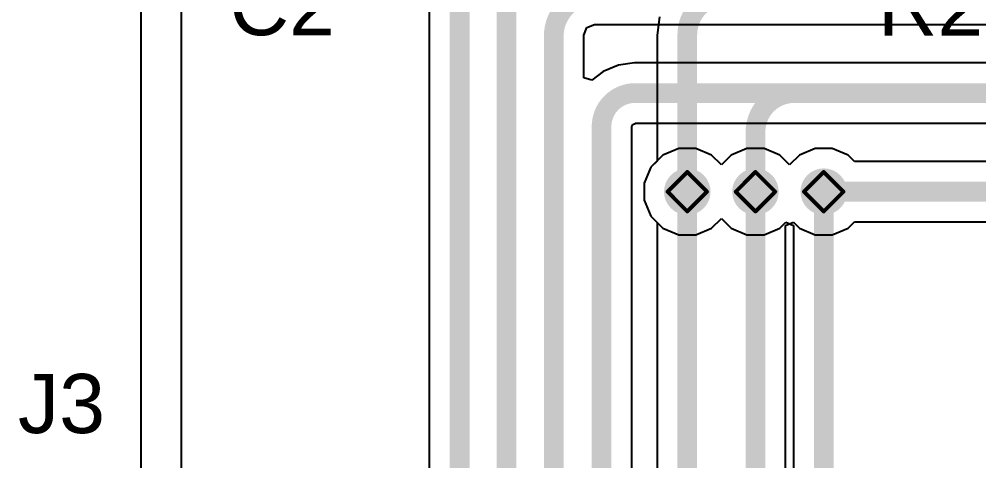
# Model space of a CAD drawing. Header units: inches. Extents: x -4 to 238, y -5 to 115.
# Drawn here: x 28.18 to 40.55, y 33.05 to 38.74 of the extents above; entities that cross this region are included whole.
import ezdxf

# ---------------------------------------------------------------- set-up
doc = ezdxf.new("R2010")
doc.units = ezdxf.units.IN
for name, color, linetype in [('Bottom Layer', 5, 'Continuous'), ('Drill Drawing', 1, 'Continuous'), ('Top Layer', 1, 'Continuous'), ('Top Overlay', 2, 'Continuous'), ('Via Holes', 16, 'Continuous')]:
    doc.layers.add(name, color=color, linetype=linetype)
doc.styles.add('Arial', font='', dxfattribs={"height": 0.2})
doc.styles.get('Arial').set_extended_font_data('Arial')

msp = doc.modelspace()

# ---------------------------------------------------------------- hatches: boundary and pattern name
at = {"layer": 'Bottom Layer'}
h = msp.add_hatch(color=5, dxfattribs=at)
edge = h.paths.add_edge_path()
edge.add_arc((36.789, 36.518), 0.3, 0, 360)
h = msp.add_hatch(color=5, dxfattribs=at)
edge = h.paths.add_edge_path()
edge.add_arc((37.668, 36.518), 0.3, 0, 360)
h = msp.add_hatch(color=5, dxfattribs=at)
edge = h.paths.add_edge_path()
edge.add_arc((38.548, 36.518), 0.3, 0, 360)
at = {"layer": 'Top Layer'}
h = msp.add_hatch(color=1, dxfattribs=at)
edge = h.paths.add_edge_path()
edge.add_arc((36.789, 36.518), 0.3, 0, 360)
h = msp.add_hatch(color=1, dxfattribs=at)
edge = h.paths.add_edge_path()
edge.add_arc((37.668, 36.518), 0.3, 0, 360)
h = msp.add_hatch(color=1, dxfattribs=at)
edge = h.paths.add_edge_path()
edge.add_arc((38.548, 36.518), 0.3, 0, 360)
at = {"layer": 'Via Holes'}
h = msp.add_hatch(color=7, dxfattribs=at)
edge = h.paths.add_edge_path()
edge.add_arc((36.789, 36.518), 0.15, 0, 360)
h = msp.add_hatch(color=7, dxfattribs=at)
edge = h.paths.add_edge_path()
edge.add_arc((37.668, 36.518), 0.15, 0, 360)
h = msp.add_hatch(color=7, dxfattribs=at)
edge = h.paths.add_edge_path()
edge.add_arc((38.548, 36.518), 0.15, 0, 360)

# ---------------------------------------------------------------- linework, layer by layer
at = {"layer": 'Bottom Layer'}
for p, q in [((29.747, 44.239), (29.747, 24.534)), ((30.265, 44.239), (30.265, 24.534)), ((33.466, 29.65), (33.466, 41.047)), ((35.454, 38.532), (35.495, 38.631)), ((35.495, 38.631), (35.594, 38.672)), ((35.594, 38.672), (35.605, 38.669)), ((35.605, 38.669), (57.943, 38.669)), ((35.456, 38.521), (35.454, 38.532)), ((35.456, 37.985), (35.456, 38.521)), ((35.904, 38.148), (35.706, 38.066)), ((36.109, 38.175), (35.904, 38.148)), ((36.116, 38.176), (36.109, 38.175)), ((57.943, 38.176), (36.116, 38.176)), ((36.116, 38.176), (36.116, 38.176)), ((36.116, 38.176), (36.116, 38.176)), ((35.558, 37.953), (35.456, 37.985)), ((35.706, 38.066), (35.558, 37.953)), ((36.073, 28.429), (36.073, 37.357)), ((36.073, 37.357), (36.075, 37.357)), ((36.075, 37.357), (36.087, 37.385)), ((36.087, 37.385), (36.116, 37.397)), ((36.116, 37.397), (36.116, 37.399)), ((36.116, 37.399), (57.943, 37.399)), ((36.475, 36.988), (36.319, 36.832)), ((36.678, 37.072), (36.475, 36.988)), ((36.899, 37.072), (36.678, 37.072)), ((37.102, 36.988), (36.899, 37.072)), ((37.228, 36.862), (37.102, 36.988)), ((37.354, 36.988), (37.228, 36.862)), ((37.558, 37.072), (37.354, 36.988)), ((37.778, 37.072), (37.558, 37.072)), ((37.982, 36.988), (37.778, 37.072)), ((38.108, 36.862), (37.982, 36.988)), ((38.234, 36.988), (38.108, 36.862)), ((38.438, 37.072), (38.234, 36.988)), ((38.658, 37.072), (38.438, 37.072)), ((38.862, 36.988), (38.658, 37.072)), ((38.943, 36.906), (38.862, 36.988)), ((57.943, 36.906), (38.943, 36.906)), ((36.319, 36.832), (36.235, 36.628)), ((36.235, 36.628), (36.235, 36.408)), ((36.235, 36.408), (36.319, 36.204)), ((36.319, 36.204), (36.4, 36.123)), ((36.4, 36.123), (36.4, 28.578)), ((38.057, 36.082), (38.158, 36.125)), ((38.158, 36.125), (38.234, 36.048)), ((38.862, 36.048), (38.943, 36.129)), ((38.943, 36.129), (57.943, 36.129)), ((38.057, 29.108), (38.057, 36.082)), ((38.234, 36.048), (38.438, 35.964)), ((38.658, 35.964), (38.862, 36.048)), ((38.438, 35.964), (38.658, 35.964))]:
    msp.add_line(p, q, dxfattribs=at)
for points in [[(33.855, 29.305, 0.254, 0.254, 0), (33.855, 41.047, 0.254, 0.254, 0)], [(34.459, 30.601, 0.254, 0.254, 0), (34.459, 39.772, 0.254, 0.254, 0)], [(35.068, 38.521, 0.254, 0.254, -0.414214), (35.605, 39.058, 0.254, 0.254, 0)], [(35.068, 29.017, 0.254, 0.254, 0), (35.068, 38.521, 0.254, 0.254, 0)], [(35.684, 37.357, 0.254, 0.254, -0.414214), (36.116, 37.788, 0.254, 0.254, 0)], [(36.116, 37.788, 0.254, 0.254, 0), (58.338, 37.788, 0.254, 0.254, 0)], [(35.684, 28.034, 0.254, 0.254, 0), (35.684, 37.357, 0.254, 0.254, 0)], [(36.789, 28.578, 0.254, 0.254, 0), (36.789, 36.518, 0.254, 0.254, 0)], [(37.668, 29.108, 0.254, 0.254, 0), (37.668, 36.518, 0.254, 0.254, 0)], [(38.548, 36.518, 0.254, 0.254, 0), (58.338, 36.518, 0.254, 0.254, 0)]]:
    msp.add_lwpolyline(points, format="xyseb", dxfattribs=at)
for points in [[(35.004, 38.521, 0.127, 0.127, 1), (35.131, 38.521, 0.127, 0.127, 1)], [(35.004, 38.521, 0.127, 0.127, 1), (35.131, 38.521, 0.127, 0.127, 1)], [(36.052, 37.788, 0.127, 0.127, 1), (36.179, 37.788, 0.127, 0.127, 1)], [(36.052, 37.788, 0.127, 0.127, 1), (36.179, 37.788, 0.127, 0.127, 1)], [(35.621, 37.357, 0.127, 0.127, 1), (35.748, 37.357, 0.127, 0.127, 1)], [(35.621, 37.357, 0.127, 0.127, 1), (35.748, 37.357, 0.127, 0.127, 1)], [(36.725, 36.518, 0.127, 0.127, 1), (36.852, 36.518, 0.127, 0.127, 1)], [(37.605, 36.518, 0.127, 0.127, 1), (37.732, 36.518, 0.127, 0.127, 1)], [(38.484, 36.518, 0.127, 0.127, 1), (38.611, 36.518, 0.127, 0.127, 1)]]:
    msp.add_lwpolyline(points, format="xyseb", close=True, dxfattribs=at)
at = {"layer": 'Drill Drawing'}
for points in [[(36.535, 36.518, 0.0508, 0.0508, 0), (36.789, 36.772, 0.0508, 0.0508, 0)], [(36.789, 36.772, 0.0508, 0.0508, 0), (37.043, 36.518, 0.0508, 0.0508, 0)], [(37.414, 36.518, 0.0508, 0.0508, 0), (37.668, 36.772, 0.0508, 0.0508, 0)], [(37.668, 36.772, 0.0508, 0.0508, 0), (37.922, 36.518, 0.0508, 0.0508, 0)], [(38.294, 36.518, 0.0508, 0.0508, 0), (38.548, 36.772, 0.0508, 0.0508, 0)], [(38.548, 36.772, 0.0508, 0.0508, 0), (38.802, 36.518, 0.0508, 0.0508, 0)], [(36.535, 36.518, 0.0508, 0.0508, 0), (36.789, 36.264, 0.0508, 0.0508, 0)], [(36.789, 36.264, 0.0508, 0.0508, 0), (37.043, 36.518, 0.0508, 0.0508, 0)], [(37.414, 36.518, 0.0508, 0.0508, 0), (37.668, 36.264, 0.0508, 0.0508, 0)], [(37.668, 36.264, 0.0508, 0.0508, 0), (37.922, 36.518, 0.0508, 0.0508, 0)], [(38.294, 36.518, 0.0508, 0.0508, 0), (38.548, 36.264, 0.0508, 0.0508, 0)], [(38.548, 36.264, 0.0508, 0.0508, 0), (38.802, 36.518, 0.0508, 0.0508, 0)]]:
    msp.add_lwpolyline(points, format="xyseb", dxfattribs=at)
for points in [[(36.776, 36.772, 0.0254, 0.0254, 1), (36.801, 36.772, 0.0254, 0.0254, 1)], [(36.776, 36.772, 0.0254, 0.0254, 1), (36.801, 36.772, 0.0254, 0.0254, 1)], [(37.656, 36.772, 0.0254, 0.0254, 1), (37.681, 36.772, 0.0254, 0.0254, 1)], [(37.656, 36.772, 0.0254, 0.0254, 1), (37.681, 36.772, 0.0254, 0.0254, 1)], [(38.535, 36.772, 0.0254, 0.0254, 1), (38.56, 36.772, 0.0254, 0.0254, 1)], [(38.535, 36.772, 0.0254, 0.0254, 1), (38.56, 36.772, 0.0254, 0.0254, 1)], [(36.522, 36.518, 0.0254, 0.0254, 1), (36.547, 36.518, 0.0254, 0.0254, 1)], [(36.522, 36.518, 0.0254, 0.0254, 1), (36.547, 36.518, 0.0254, 0.0254, 1)], [(37.03, 36.518, 0.0254, 0.0254, 1), (37.055, 36.518, 0.0254, 0.0254, 1)], [(37.03, 36.518, 0.0254, 0.0254, 1), (37.055, 36.518, 0.0254, 0.0254, 1)], [(37.401, 36.518, 0.0254, 0.0254, 1), (37.427, 36.518, 0.0254, 0.0254, 1)], [(37.401, 36.518, 0.0254, 0.0254, 1), (37.427, 36.518, 0.0254, 0.0254, 1)], [(37.909, 36.518, 0.0254, 0.0254, 1), (37.935, 36.518, 0.0254, 0.0254, 1)], [(37.909, 36.518, 0.0254, 0.0254, 1), (37.935, 36.518, 0.0254, 0.0254, 1)], [(38.281, 36.518, 0.0254, 0.0254, 1), (38.306, 36.518, 0.0254, 0.0254, 1)], [(38.281, 36.518, 0.0254, 0.0254, 1), (38.306, 36.518, 0.0254, 0.0254, 1)], [(38.789, 36.518, 0.0254, 0.0254, 1), (38.814, 36.518, 0.0254, 0.0254, 1)], [(38.789, 36.518, 0.0254, 0.0254, 1), (38.814, 36.518, 0.0254, 0.0254, 1)], [(36.776, 36.264, 0.0254, 0.0254, 1), (36.801, 36.264, 0.0254, 0.0254, 1)], [(36.776, 36.264, 0.0254, 0.0254, 1), (36.801, 36.264, 0.0254, 0.0254, 1)], [(37.656, 36.264, 0.0254, 0.0254, 1), (37.681, 36.264, 0.0254, 0.0254, 1)], [(37.656, 36.264, 0.0254, 0.0254, 1), (37.681, 36.264, 0.0254, 0.0254, 1)], [(38.535, 36.264, 0.0254, 0.0254, 1), (38.56, 36.264, 0.0254, 0.0254, 1)], [(38.535, 36.264, 0.0254, 0.0254, 1), (38.56, 36.264, 0.0254, 0.0254, 1)]]:
    msp.add_lwpolyline(points, format="xyseb", close=True, dxfattribs=at)
at = {"layer": 'Top Layer'}
for p, q in [((36.431, 38.771), (36.4, 38.535)), ((36.4, 38.535), (36.4, 38.535)), ((36.4, 38.535), (36.4, 36.913)), ((36.4, 36.913), (36.319, 36.832)), ((36.319, 36.832), (36.235, 36.628)), ((36.235, 36.628), (36.235, 36.408)), ((36.235, 36.408), (36.319, 36.204)), ((36.319, 36.204), (36.475, 36.048)), ((37.102, 36.048), (37.228, 36.174)), ((37.228, 36.174), (37.354, 36.048)), ((37.982, 36.048), (38.058, 36.125)), ((38.058, 36.125), (38.159, 36.082)), ((36.475, 36.048), (36.678, 35.964)), ((36.899, 35.964), (37.102, 36.048)), ((37.354, 36.048), (37.558, 35.964)), ((37.778, 35.964), (37.982, 36.048)), ((38.159, 36.082), (38.159, 26.703)), ((36.678, 35.964), (36.899, 35.964)), ((37.558, 35.964), (37.778, 35.964))]:
    msp.add_line(p, q, dxfattribs=at)
for points in [[(36.789, 38.535, 0.254, 0.254, -0.414214), (37.312, 39.058, 0.254, 0.254, 0)], [(36.789, 36.518, 0.254, 0.254, 0), (36.789, 38.535, 0.254, 0.254, 0)], [(37.668, 37.287, 0.254, 0.254, -0.414214), (38.169, 37.788, 0.254, 0.254, 0)], [(38.169, 37.788, 0.254, 0.254, 0), (42.27, 37.788, 0.254, 0.254, 0)], [(37.668, 36.518, 0.254, 0.254, 0), (37.668, 37.287, 0.254, 0.254, 0)], [(38.548, 19.409, 0.254, 0.254, 0), (38.548, 36.518, 0.254, 0.254, 0)]]:
    msp.add_lwpolyline(points, format="xyseb", dxfattribs=at)
for points in [[(36.725, 38.535, 0.127, 0.127, 1), (36.852, 38.535, 0.127, 0.127, 1)], [(36.725, 38.535, 0.127, 0.127, 1), (36.852, 38.535, 0.127, 0.127, 1)], [(38.105, 37.788, 0.127, 0.127, 1), (38.232, 37.788, 0.127, 0.127, 1)], [(38.105, 37.788, 0.127, 0.127, 1), (38.232, 37.788, 0.127, 0.127, 1)], [(37.605, 37.287, 0.127, 0.127, 1), (37.732, 37.287, 0.127, 0.127, 1)], [(37.605, 37.287, 0.127, 0.127, 1), (37.732, 37.287, 0.127, 0.127, 1)], [(36.725, 36.518, 0.127, 0.127, 1), (36.852, 36.518, 0.127, 0.127, 1)], [(37.605, 36.518, 0.127, 0.127, 1), (37.732, 36.518, 0.127, 0.127, 1)], [(38.484, 36.518, 0.127, 0.127, 1), (38.611, 36.518, 0.127, 0.127, 1)]]:
    msp.add_lwpolyline(points, format="xyseb", close=True, dxfattribs=at)

# ---------------------------------------------------------------- texts
at = {"layer": 'Top Overlay', "style": 'Arial'}
for s, p in [('C2', (30.887, 38.532)), ('R21', (39.244, 38.525)), ('J3', (28.161, 33.41))]:
    msp.add_text(s, height=0.762, dxfattribs=at).set_placement(p)

doc.saveas('drawing.dxf')
